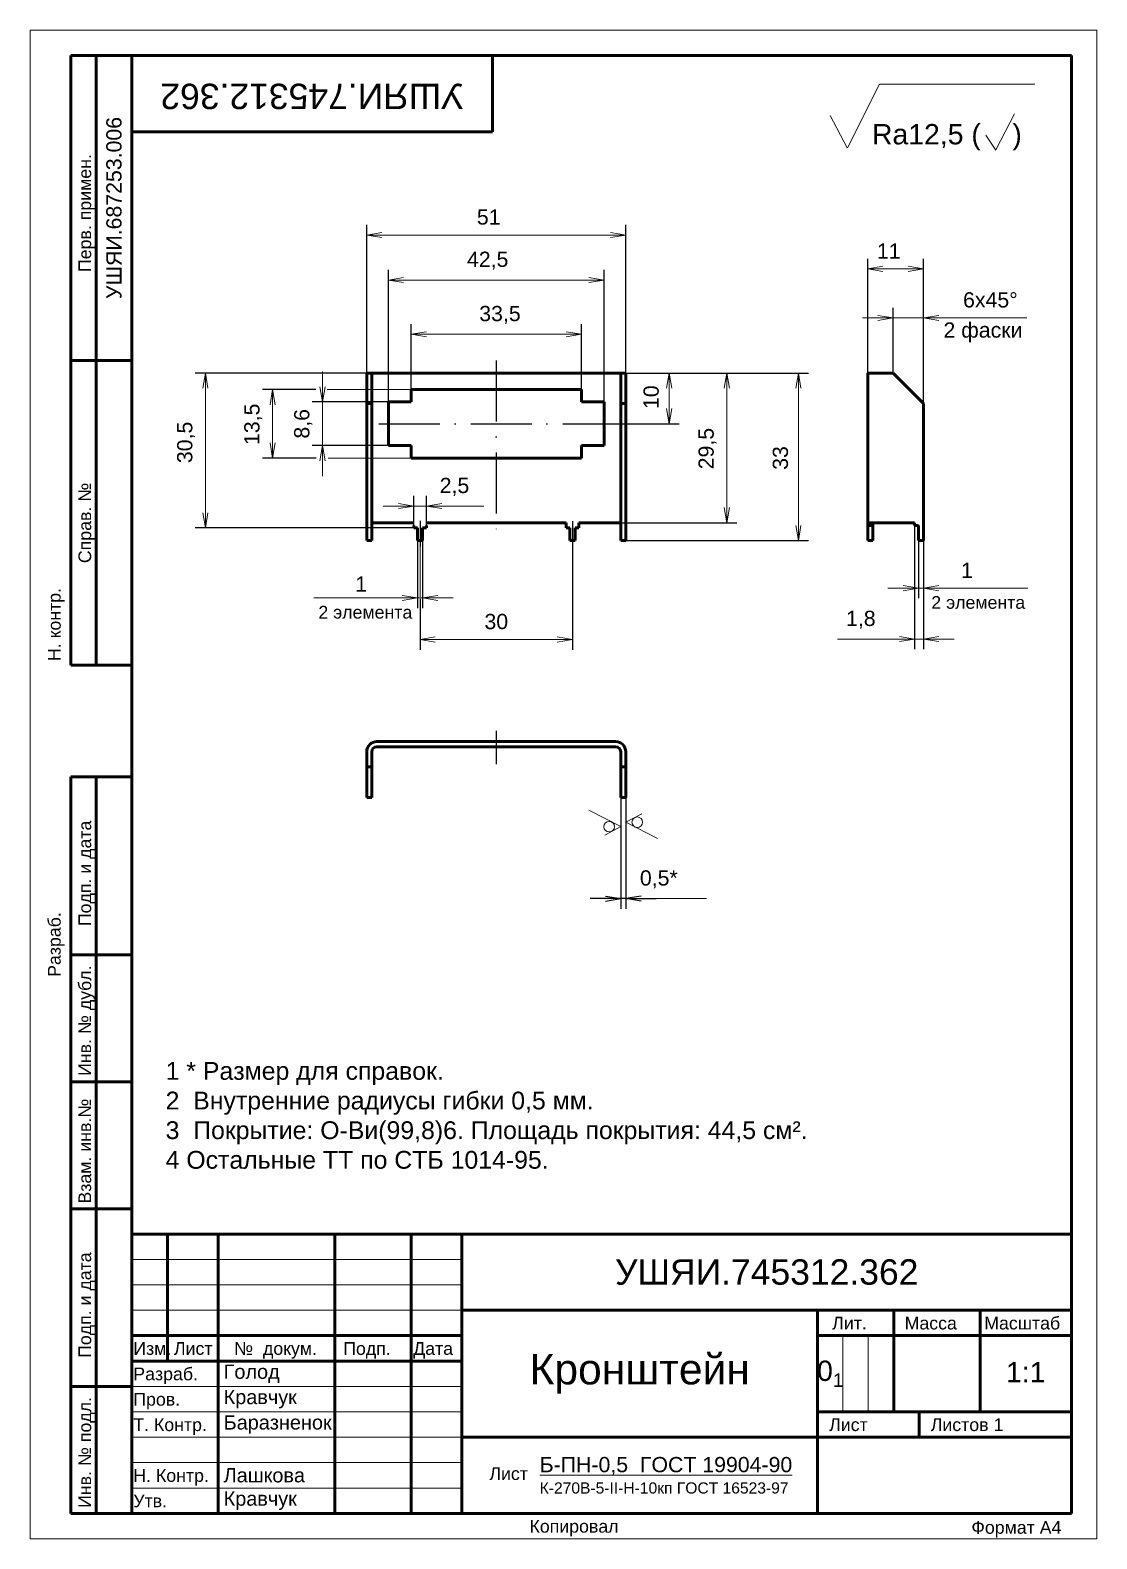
# Model space of a CAD drawing. Header units: millimetres. Extents: x 3219 to 51106, y -14166 to 2695.
# Drawn here: x 7898.5 to 8108.5, y 836.9 to 1133.9 of the extents above; entities that cross this region are included whole.
import ezdxf
from ezdxf.enums import TextEntityAlignment as Align

# ---------------------------------------------------------------- set-up
doc = ezdxf.new("R2010")
doc.units = ezdxf.units.MM
doc.linetypes.add('ACAD_ISO10W100', pattern=[18, 12, -3, 0, -3])
doc.layers.get('0').update_dxf_attribs({"lineweight": 53})
doc.layers.add('FORMAT', color=2, linetype='Continuous')
for name, color, linetype, lineweight in [('Оси', 3, 'ACAD_ISO10W100', 25), ('Размеры', 2, 'Continuous', 18), ('Штриховка', 80, 'Continuous', 20)]:
    doc.layers.add(name, color=color, linetype=linetype, lineweight=lineweight)
doc.styles.add('Arial', font='arial.ttf', dxfattribs={"height": 3})
doc.styles.add('Arialc', font='arial.ttf')
doc.styles.add('arialCYR', font='arial.ttf', dxfattribs={"height": 3})
doc.dimstyles.new('Arial', dxfattribs={"dimscale": 0, "dimtxt": 3, "dimasz": 3, "dimexe": 2, "dimexo": 0, "dimgap": 2, "dimtad": 1, "dimtoh": 1, "dimdec": 1, "dimrnd": 0.1, "dimzin": 9, "dimtxsty": 'Arial', "dimblk": 'OPEN', "dimcen": -3, "dimdle": 1.25, "dimclrd": 256, "dimclre": 256, "dimclrt": 256, "dimadec": 1, "dimazin": 2, "dimtfac": 1, "dimtdec": 1, "dimtmove": 0, "dimatfit": 3, "dimldrblk": 'DOTSMALL', "dimfxl": 2, "dimtvp": 1.5, "dimtolj": 1, "dimtzin": 1, "dimlwd": -1, "dimarcsym": 0})
doc.dimstyles.new('Arial1', dxfattribs={"dimtxt": 3, "dimasz": 3, "dimexe": 2, "dimexo": 0, "dimgap": 2, "dimtad": 2, "dimdec": 1, "dimrnd": 0.1, "dimzin": 9, "dimtxsty": 'Arial', "dimblk": 'OPEN', "dimcen": -3, "dimdle": 1.25, "dimclrd": 256, "dimclre": 256, "dimclrt": 256, "dimadec": 0, "dimazin": 2, "dimtfac": 1, "dimtdec": 1, "dimtmove": 1, "dimatfit": 0, "dimldrblk": 'DOTSMALL', "dimfxl": 2, "dimtvp": 1.5, "dimtolj": 1, "dimtzin": 1, "dimlwd": 25, "dimlwe": 25, "dimarcsym": 0})

# ---------------------------------------------------------------- blocks, each defined once
blk = doc.blocks.new('_Open')
at = {"color": 0, "linetype": 'ByBlock', "lineweight": -2}
for p, q in [((-1, 0.167), (0, 0)), ((-1, -0.167), (0, 0)), ((0, 0), (-1, 0))]:
    blk.add_line(p, q, dxfattribs=at)
blk = doc.blocks.new('*D353')
at = {"layer": 'Defpoints', "color": 0, "transparency": 16777216}
for p in [(8014.79, 982.87), (8015.79, 982.87), (8014.79, 962.95)]:
    blk.add_point(p, dxfattribs=at)
at = {"layer": 'Размеры', "lineweight": 25, "transparency": 16777216}
for p, q in [((8014.79, 982.87), (8014.79, 960.95)), ((8015.79, 982.87), (8015.79, 960.95)), ((8011.79, 962.95), (8008.79, 962.95)), ((8015.79, 962.95), (8014.79, 962.95)), ((8018.79, 962.95), (8021.79, 962.95))]:
    blk.add_line(p, q, dxfattribs=at)
at = {"layer": 'Размеры', "lineweight": 25, "transparency": 16777216, "xscale": 3, "yscale": 3, "zscale": 3}
blk.add_blockref('_Open', (8014.79, 962.95), dxfattribs=at)
at = {"layer": 'Размеры', "lineweight": 25, "transparency": 16777216, "xscale": 3, "yscale": 3, "zscale": 3, "rotation": 180}
blk.add_blockref('_Open', (8015.79, 962.95), dxfattribs=at)
at = {"layer": 'Размеры', "transparency": 16777216, "insert": (8022.29, 966.75), "char_height": 3, "attachment_point": 5, "style": 'Arial'}
blk.add_mtext('\\A1;0,5*', dxfattribs=at)
blk = doc.blocks.new('_DotSmall')
at = {"color": 0, "linetype": 'ByBlock', "const_width": 0.5}
blk.add_lwpolyline([(-0.0625, 0, 1), (0.0625, 0, 1)], format="xyb", close=True, dxfattribs=at)
blk = doc.blocks.new('*D354')
at = {"layer": 'Defpoints', "color": 0, "transparency": 16777216}
for p in [(8007.04, 1074.06), (7973.54, 1063.18), (8007.04, 1063.18)]:
    blk.add_point(p, dxfattribs=at)
at = {"layer": 'Размеры', "lineweight": -2, "transparency": 16777216}
for p, q in [((7973.54, 1063.18), (7973.54, 1076.06)), ((8007.04, 1063.18), (8007.04, 1076.06))]:
    blk.add_line(p, q, dxfattribs=at)
at = {"layer": 'Размеры', "transparency": 16777216}
blk.add_line((7976.54, 1074.06), (8004.04, 1074.06), dxfattribs=at)
at = {"layer": 'Размеры', "transparency": 16777216, "xscale": 3, "yscale": 3, "zscale": 3, "rotation": 180}
blk.add_blockref('_Open', (7973.54, 1074.06), dxfattribs=at)
at = {"layer": 'Размеры', "transparency": 16777216, "xscale": 3, "yscale": 3, "zscale": 3}
blk.add_blockref('_Open', (8007.04, 1074.06), dxfattribs=at)
at = {"layer": 'Размеры', "transparency": 16777216, "insert": (7991.02, 1077.86), "char_height": 3, "attachment_point": 5, "style": 'Arial'}
blk.add_mtext('\\A1;33,5', dxfattribs=at)
blk = doc.blocks.new('*D355')
at = {"layer": 'Defpoints', "color": 0, "transparency": 16777216}
for p in [(8011.54, 1084.74), (7969.04, 1060.73), (8011.54, 1060.73)]:
    blk.add_point(p, dxfattribs=at)
at = {"layer": 'Размеры', "lineweight": -2, "transparency": 16777216}
for p, q in [((7969.04, 1060.73), (7969.04, 1086.74)), ((8011.54, 1060.73), (8011.54, 1086.74))]:
    blk.add_line(p, q, dxfattribs=at)
at = {"layer": 'Размеры', "transparency": 16777216}
blk.add_line((7972.04, 1084.74), (8008.54, 1084.74), dxfattribs=at)
at = {"layer": 'Размеры', "transparency": 16777216, "xscale": 3, "yscale": 3, "zscale": 3, "rotation": 180}
blk.add_blockref('_Open', (7969.04, 1084.74), dxfattribs=at)
at = {"layer": 'Размеры', "transparency": 16777216, "xscale": 3, "yscale": 3, "zscale": 3}
blk.add_blockref('_Open', (8011.54, 1084.74), dxfattribs=at)
at = {"layer": 'Размеры', "transparency": 16777216, "insert": (7988.6, 1088.54), "char_height": 3, "attachment_point": 5, "style": 'Arial'}
blk.add_mtext('\\A1;42,5', dxfattribs=at)
blk = doc.blocks.new('*D356')
at = {"layer": 'Defpoints', "color": 0, "transparency": 16777216}
for p in [(8015.79, 1093.6), (7964.79, 1066.43), (8015.79, 1066.43)]:
    blk.add_point(p, dxfattribs=at)
at = {"layer": 'Размеры', "lineweight": -2, "transparency": 16777216}
for p, q in [((7964.79, 1066.43), (7964.79, 1095.6)), ((8015.79, 1066.43), (8015.79, 1095.6))]:
    blk.add_line(p, q, dxfattribs=at)
at = {"layer": 'Размеры', "transparency": 16777216}
blk.add_line((7967.79, 1093.6), (8012.79, 1093.6), dxfattribs=at)
at = {"layer": 'Размеры', "transparency": 16777216, "xscale": 3, "yscale": 3, "zscale": 3, "rotation": 180}
blk.add_blockref('_Open', (7964.79, 1093.6), dxfattribs=at)
at = {"layer": 'Размеры', "transparency": 16777216, "xscale": 3, "yscale": 3, "zscale": 3}
blk.add_blockref('_Open', (8015.79, 1093.6), dxfattribs=at)
at = {"layer": 'Размеры', "transparency": 16777216, "insert": (7988.8, 1097.13), "char_height": 3, "attachment_point": 5, "style": 'Arial'}
blk.add_mtext('\\A1;51', dxfattribs=at)
blk = doc.blocks.new('*D357')
at = {"layer": 'Defpoints', "color": 0, "transparency": 16777216}
for p in [(8074.41, 1077.27), (8068.41, 1066.43), (8074.41, 1060.43)]:
    blk.add_point(p, dxfattribs=at)
at = {"layer": 'Размеры', "lineweight": -2, "transparency": 16777216}
for p, q in [((8068.41, 1066.43), (8068.41, 1079.27)), ((8074.41, 1060.43), (8074.41, 1079.27))]:
    blk.add_line(p, q, dxfattribs=at)
at = {"layer": 'Размеры', "transparency": 16777216}
for p, q in [((8065.41, 1077.27), (8062.41, 1077.27)), ((8068.41, 1077.27), (8074.41, 1077.27)), ((8077.41, 1077.27), (8094.73, 1077.27))]:
    blk.add_line(p, q, dxfattribs=at)
at = {"layer": 'Размеры', "transparency": 16777216, "xscale": 3, "yscale": 3, "zscale": 3}
blk.add_blockref('_Open', (8068.41, 1077.27), dxfattribs=at)
at = {"layer": 'Размеры', "transparency": 16777216, "xscale": 3, "yscale": 3, "zscale": 3, "rotation": 180}
blk.add_blockref('_Open', (8074.41, 1077.27), dxfattribs=at)
at = {"layer": 'Размеры', "transparency": 16777216, "insert": (8087.57, 1080.81), "char_height": 3, "attachment_point": 5, "style": 'Arial'}
blk.add_mtext('\\A1;6х45%%D', dxfattribs=at)
blk = doc.blocks.new('*D358')
at = {"layer": 'Defpoints', "color": 0, "transparency": 16777216}
for p in [(8063.41, 1086.94), (8063.41, 1066.43), (8074.41, 1060.43)]:
    blk.add_point(p, dxfattribs=at)
at = {"layer": 'Размеры', "lineweight": -2, "transparency": 16777216}
for p, q in [((8063.41, 1066.43), (8063.41, 1088.94)), ((8074.41, 1060.43), (8074.41, 1088.94))]:
    blk.add_line(p, q, dxfattribs=at)
at = {"layer": 'Размеры', "transparency": 16777216}
blk.add_line((8071.41, 1086.94), (8066.41, 1086.94), dxfattribs=at)
at = {"layer": 'Размеры', "transparency": 16777216, "xscale": 3, "yscale": 3, "zscale": 3, "rotation": 180}
blk.add_blockref('_Open', (8063.41, 1086.94), dxfattribs=at)
at = {"layer": 'Размеры', "transparency": 16777216, "xscale": 3, "yscale": 3, "zscale": 3}
blk.add_blockref('_Open', (8074.41, 1086.94), dxfattribs=at)
at = {"layer": 'Размеры', "transparency": 16777216, "insert": (8067.56, 1090.45), "char_height": 3, "attachment_point": 5, "style": 'Arial'}
blk.add_mtext('\\A1;11', dxfattribs=at)
blk = doc.blocks.new('*D359')
at = {"layer": 'Defpoints', "color": 0, "transparency": 16777216}
for p in [(8073.41, 1033.43), (8074.41, 1033.43), (8074.41, 1024.08)]:
    blk.add_point(p, dxfattribs=at)
at = {"layer": 'Размеры', "lineweight": -2, "transparency": 16777216}
for p, q in [((8073.41, 1033.43), (8073.41, 1022.08)), ((8074.41, 1033.43), (8074.41, 1022.08))]:
    blk.add_line(p, q, dxfattribs=at)
at = {"layer": 'Размеры', "transparency": 16777216}
for p, q in [((8070.41, 1024.08), (8067.41, 1024.08)), ((8073.41, 1024.08), (8074.41, 1024.08)), ((8077.41, 1024.08), (8085.51, 1024.08))]:
    blk.add_line(p, q, dxfattribs=at)
at = {"layer": 'Размеры', "transparency": 16777216, "xscale": 3, "yscale": 3, "zscale": 3}
blk.add_blockref('_Open', (8073.41, 1024.08), dxfattribs=at)
at = {"layer": 'Размеры', "transparency": 16777216, "xscale": 3, "yscale": 3, "zscale": 3, "rotation": 180}
blk.add_blockref('_Open', (8074.41, 1024.08), dxfattribs=at)
at = {"layer": 'Размеры', "transparency": 16777216, "insert": (8082.96, 1027.59), "char_height": 3, "attachment_point": 5, "style": 'Arial'}
blk.add_mtext('\\A1;1', dxfattribs=at)
blk = doc.blocks.new('*D360')
at = {"layer": 'Defpoints', "color": 0, "transparency": 16777216}
for p in [(8072.66, 1036.43), (8074.41, 1033.43), (8074.41, 1014.05)]:
    blk.add_point(p, dxfattribs=at)
at = {"layer": 'Размеры', "lineweight": -2, "transparency": 16777216}
for p, q in [((8072.66, 1036.43), (8072.66, 1012.05)), ((8074.41, 1033.43), (8074.41, 1012.05))]:
    blk.add_line(p, q, dxfattribs=at)
at = {"layer": 'Размеры', "transparency": 16777216}
for p, q in [((8069.66, 1014.05), (8057.47, 1014.05)), ((8074.41, 1014.05), (8072.66, 1014.05)), ((8077.41, 1014.05), (8080.41, 1014.05))]:
    blk.add_line(p, q, dxfattribs=at)
at = {"layer": 'Размеры', "transparency": 16777216, "xscale": 3, "yscale": 3, "zscale": 3}
blk.add_blockref('_Open', (8072.66, 1014.05), dxfattribs=at)
at = {"layer": 'Размеры', "transparency": 16777216, "xscale": 3, "yscale": 3, "zscale": 3, "rotation": 180}
blk.add_blockref('_Open', (8074.41, 1014.05), dxfattribs=at)
at = {"layer": 'Размеры', "transparency": 16777216, "insert": (8062.06, 1017.85), "char_height": 3, "attachment_point": 5, "style": 'Arial'}
blk.add_mtext('\\A1;1,8', dxfattribs=at)
blk = doc.blocks.new('*D361')
at = {"layer": 'Defpoints', "color": 0, "transparency": 16777216}
for p in [(8015.79, 1066.43), (8024.33, 1066.43), (8011.54, 1056.43)]:
    blk.add_point(p, dxfattribs=at)
at = {"layer": 'Размеры', "lineweight": -2, "transparency": 16777216}
for p, q in [((8015.79, 1066.43), (8026.33, 1066.43)), ((8011.54, 1056.43), (8026.33, 1056.43))]:
    blk.add_line(p, q, dxfattribs=at)
at = {"layer": 'Размеры', "transparency": 16777216}
blk.add_line((8024.33, 1059.43), (8024.33, 1063.43), dxfattribs=at)
at = {"layer": 'Размеры', "transparency": 16777216, "xscale": 3, "yscale": 3, "zscale": 3}
for p, rotation in [((8024.33, 1066.43), 90), ((8024.33, 1056.43), 270)]:
    blk.add_blockref('_Open', p, dxfattribs=dict(at, rotation=rotation))
at = {"layer": 'Размеры', "transparency": 16777216, "insert": (8020.79, 1061.67), "char_height": 3, "attachment_point": 5, "rotation": 90, "style": 'Arial'}
blk.add_mtext('\\A1;10', dxfattribs=at)
blk = doc.blocks.new('*D362')
at = {"layer": 'Defpoints', "color": 0, "transparency": 16777216}
for p in [(8014.79, 1066.43), (8035.68, 1066.43), (8014.79, 1036.93)]:
    blk.add_point(p, dxfattribs=at)
at = {"layer": 'Размеры', "lineweight": -2, "transparency": 16777216}
for p, q in [((8014.79, 1066.43), (8037.68, 1066.43)), ((8014.79, 1036.93), (8037.68, 1036.93))]:
    blk.add_line(p, q, dxfattribs=at)
at = {"layer": 'Размеры', "transparency": 16777216}
blk.add_line((8035.68, 1039.93), (8035.68, 1063.43), dxfattribs=at)
at = {"layer": 'Размеры', "transparency": 16777216, "xscale": 3, "yscale": 3, "zscale": 3}
for p, rotation in [((8035.68, 1066.43), 90), ((8035.68, 1036.93), 270)]:
    blk.add_blockref('_Open', p, dxfattribs=dict(at, rotation=rotation))
at = {"layer": 'Размеры', "transparency": 16777216, "insert": (8031.88, 1051.55), "char_height": 3, "attachment_point": 5, "rotation": 90, "style": 'Arial'}
blk.add_mtext('\\A1;29,5', dxfattribs=at)
blk = doc.blocks.new('*D363')
at = {"layer": 'Defpoints', "color": 0, "transparency": 16777216}
for p in [(7969.04, 1060.73), (7956.07, 1052.13), (7969.04, 1052.13)]:
    blk.add_point(p, dxfattribs=at)
at = {"layer": 'Размеры', "transparency": 16777216}
for p, q in [((7956.07, 1063.73), (7956.07, 1066.73)), ((7956.07, 1060.73), (7956.07, 1052.13)), ((7956.07, 1049.13), (7956.07, 1046.13))]:
    blk.add_line(p, q, dxfattribs=at)
at = {"layer": 'Размеры', "lineweight": -2, "transparency": 16777216}
for p, q in [((7969.04, 1060.73), (7954.07, 1060.73)), ((7969.04, 1052.13), (7954.07, 1052.13))]:
    blk.add_line(p, q, dxfattribs=at)
at = {"layer": 'Размеры', "transparency": 16777216, "xscale": 3, "yscale": 3, "zscale": 3}
for p, rotation in [((7956.07, 1060.73), 270), ((7956.07, 1052.13), 90)]:
    blk.add_blockref('_Open', p, dxfattribs=dict(at, rotation=rotation))
at = {"layer": 'Размеры', "transparency": 16777216, "insert": (7952.27, 1056.43), "char_height": 3, "attachment_point": 5, "rotation": 90, "style": 'Arial'}
blk.add_mtext('\\A1;8,6', dxfattribs=at)
blk = doc.blocks.new('*D364')
at = {"layer": 'Defpoints', "color": 0, "transparency": 16777216}
for p in [(7954.75, 1063.18), (7946.25, 1049.68), (7954.81, 1049.68)]:
    blk.add_point(p, dxfattribs=at)
at = {"layer": 'Размеры', "lineweight": -2, "transparency": 16777216}
for p, q in [((7954.75, 1063.18), (7944.25, 1063.18)), ((7954.81, 1049.68), (7944.25, 1049.68))]:
    blk.add_line(p, q, dxfattribs=at)
at = {"layer": 'Размеры', "transparency": 16777216}
blk.add_line((7946.25, 1060.18), (7946.25, 1052.68), dxfattribs=at)
at = {"layer": 'Размеры', "transparency": 16777216, "xscale": 3, "yscale": 3, "zscale": 3}
for p, rotation in [((7946.25, 1063.18), 90), ((7946.25, 1049.68), 270)]:
    blk.add_blockref('_Open', p, dxfattribs=dict(at, rotation=rotation))
at = {"layer": 'Размеры', "transparency": 16777216, "insert": (7942.45, 1056.33), "char_height": 3, "attachment_point": 5, "rotation": 90, "style": 'Arial'}
blk.add_mtext('\\A1;13,5', dxfattribs=at)
blk = doc.blocks.new('*D365')
at = {"layer": 'Defpoints', "color": 0, "transparency": 16777216}
for p in [(7964.79, 1066.43), (7933.03, 1035.93), (7974.04, 1035.93)]:
    blk.add_point(p, dxfattribs=at)
at = {"layer": 'Размеры', "lineweight": -2, "transparency": 16777216}
for p, q in [((7964.79, 1066.43), (7931.03, 1066.43)), ((7974.04, 1035.93), (7931.03, 1035.93))]:
    blk.add_line(p, q, dxfattribs=at)
at = {"layer": 'Размеры', "transparency": 16777216}
blk.add_line((7933.03, 1063.43), (7933.03, 1038.93), dxfattribs=at)
at = {"layer": 'Размеры', "transparency": 16777216, "xscale": 3, "yscale": 3, "zscale": 3}
for p, rotation in [((7933.03, 1066.43), 90), ((7933.03, 1035.93), 270)]:
    blk.add_blockref('_Open', p, dxfattribs=dict(at, rotation=rotation))
at = {"layer": 'Размеры', "transparency": 16777216, "insert": (7929.23, 1052.77), "char_height": 3, "attachment_point": 5, "rotation": 90, "style": 'Arial'}
blk.add_mtext('\\A1;30,5', dxfattribs=at)
blk = doc.blocks.new('*D366')
at = {"layer": 'Defpoints', "color": 0, "transparency": 16777216}
for p in [(8015.79, 1066.43), (8015.79, 1033.43), (8049.78, 1033.43)]:
    blk.add_point(p, dxfattribs=at)
at = {"layer": 'Размеры', "lineweight": -2, "transparency": 16777216}
for p, q in [((8015.79, 1066.43), (8051.78, 1066.43)), ((8015.79, 1033.43), (8051.78, 1033.43))]:
    blk.add_line(p, q, dxfattribs=at)
at = {"layer": 'Размеры', "transparency": 16777216}
blk.add_line((8049.78, 1063.43), (8049.78, 1036.43), dxfattribs=at)
at = {"layer": 'Размеры', "transparency": 16777216, "xscale": 3, "yscale": 3, "zscale": 3}
for p, rotation in [((8049.78, 1066.43), 90), ((8049.78, 1033.43), 270)]:
    blk.add_blockref('_Open', p, dxfattribs=dict(at, rotation=rotation))
at = {"layer": 'Размеры', "transparency": 16777216, "insert": (8046.24, 1049.7), "char_height": 3, "attachment_point": 5, "rotation": 90, "style": 'Arial'}
blk.add_mtext('\\A1;33', dxfattribs=at)
blk = doc.blocks.new('*D367')
at = {"layer": 'Defpoints', "color": 0, "transparency": 16777216}
for p in [(7974.79, 1033.43), (7975.79, 1033.43), (7975.79, 1022.16)]:
    blk.add_point(p, dxfattribs=at)
at = {"layer": 'Размеры', "lineweight": -2, "transparency": 16777216}
for p, q in [((7974.79, 1033.43), (7974.79, 1020.16)), ((7975.79, 1033.43), (7975.79, 1020.16))]:
    blk.add_line(p, q, dxfattribs=at)
at = {"layer": 'Размеры', "transparency": 16777216}
for p, q in [((7971.79, 1022.16), (7968.79, 1022.16)), ((7974.79, 1022.16), (7975.79, 1022.16)), ((7978.79, 1022.16), (7981.79, 1022.16))]:
    blk.add_line(p, q, dxfattribs=at)
at = {"layer": 'Размеры', "transparency": 16777216, "xscale": 3, "yscale": 3, "zscale": 3}
blk.add_blockref('_Open', (7974.79, 1022.16), dxfattribs=at)
at = {"layer": 'Размеры', "transparency": 16777216, "xscale": 3, "yscale": 3, "zscale": 3, "rotation": 180}
blk.add_blockref('_Open', (7975.79, 1022.16), dxfattribs=at)
at = {"layer": 'Размеры', "transparency": 16777216, "insert": (7963.68, 1024.89), "char_height": 3, "attachment_point": 5, "style": 'Arial'}
blk.add_mtext('\\A1;1', dxfattribs=at)
blk = doc.blocks.new('*D368')
at = {"layer": 'Defpoints', "color": 0, "transparency": 16777216}
for p in [(7976.54, 1040.24), (7974.04, 1036.43), (7976.54, 1036.43)]:
    blk.add_point(p, dxfattribs=at)
at = {"layer": 'Размеры', "transparency": 16777216}
for p, q in [((7971.04, 1040.24), (7968.04, 1040.24)), ((7974.04, 1040.24), (7976.54, 1040.24)), ((7979.54, 1040.24), (7982.54, 1040.24))]:
    blk.add_line(p, q, dxfattribs=at)
at = {"layer": 'Размеры', "lineweight": -2, "transparency": 16777216}
for p, q in [((7974.04, 1036.43), (7974.04, 1042.24)), ((7976.54, 1036.43), (7976.54, 1042.24))]:
    blk.add_line(p, q, dxfattribs=at)
at = {"layer": 'Размеры', "transparency": 16777216, "xscale": 3, "yscale": 3, "zscale": 3}
blk.add_blockref('_Open', (7974.04, 1040.24), dxfattribs=at)
at = {"layer": 'Размеры', "transparency": 16777216, "xscale": 3, "yscale": 3, "zscale": 3, "rotation": 180}
blk.add_blockref('_Open', (7976.54, 1040.24), dxfattribs=at)
at = {"layer": 'Размеры', "transparency": 16777216, "insert": (7982.06, 1044.02), "char_height": 3, "attachment_point": 5, "style": 'Arial'}
blk.add_mtext('\\A1;2,5', dxfattribs=at)
blk = doc.blocks.new('*D369')
at = {"layer": 'Defpoints', "color": 0, "transparency": 16777216}
for p in [(8005.29, 1033.43), (7975.29, 1021.95), (8005.29, 1013.96)]:
    blk.add_point(p, dxfattribs=at)
at = {"layer": 'Размеры', "lineweight": -2, "transparency": 16777216}
for p, q in [((8005.29, 1033.43), (8005.29, 1011.96)), ((7975.29, 1021.95), (7975.29, 1011.96))]:
    blk.add_line(p, q, dxfattribs=at)
at = {"layer": 'Размеры', "transparency": 16777216}
blk.add_line((7978.29, 1013.96), (8002.29, 1013.96), dxfattribs=at)
at = {"layer": 'Размеры', "transparency": 16777216, "xscale": 3, "yscale": 3, "zscale": 3, "rotation": 180}
blk.add_blockref('_Open', (7975.29, 1013.96), dxfattribs=at)
at = {"layer": 'Размеры', "transparency": 16777216, "xscale": 3, "yscale": 3, "zscale": 3}
blk.add_blockref('_Open', (8005.29, 1013.96), dxfattribs=at)
at = {"layer": 'Размеры', "transparency": 16777216, "insert": (7990.29, 1017.49), "char_height": 3, "attachment_point": 5, "style": 'Arial'}
blk.add_mtext('\\A1;30', dxfattribs=at)

msp = doc.modelspace()

# ---------------------------------------------------------------- linework, layer by layer
for p, q in [((7906.53, 1008.92), (7906.53, 1128.92)), ((7906.53, 1128.92), (7918.53, 1128.92)), ((7906.53, 1128.92), (7918.53, 1128.92)), ((7911.53, 1008.92), (7911.53, 1128.92)), ((7918.53, 1128.92), (8103.53, 1128.92)), ((7918.53, 1128.92), (8103.53, 1128.92)), ((7918.53, 841.92), (7918.53, 1128.92)), ((8103.53, 1128.92), (8103.53, 841.92)), ((7918.53, 1068.92), (7906.53, 1068.92)), ((7964.79, 1066.43), (7964.79, 1033.43)), ((7964.79, 1066.43), (8015.79, 1066.43)), ((7965.79, 1066.43), (7965.79, 1033.43)), ((8014.79, 1066.43), (8014.79, 1033.43)), ((8015.79, 1066.43), (8015.79, 1033.43)), ((8063.41, 1066.43), (8063.41, 1033.43)), ((8063.41, 1066.43), (8068.41, 1066.43)), ((8068.41, 1066.43), (8074.41, 1060.43)), ((7965.79, 1060.43), (7964.79, 1060.43)), ((7969.04, 1060.73), (7969.04, 1052.13)), ((7969.04, 1060.73), (7973.54, 1060.73)), ((7973.54, 1063.18), (7973.54, 1060.73)), ((7973.54, 1063.18), (8007.04, 1063.18)), ((8007.04, 1063.18), (8007.04, 1060.73)), ((8007.04, 1060.73), (8011.54, 1060.73)), ((8011.54, 1060.73), (8011.54, 1052.13)), ((8015.79, 1060.43), (8014.79, 1060.43)), ((8074.41, 1060.43), (8074.41, 1033.43)), ((7969.04, 1052.13), (7973.54, 1052.13)), ((7973.54, 1052.13), (7973.54, 1049.68)), ((8007.04, 1052.13), (8007.04, 1049.68)), ((8007.04, 1052.13), (8011.54, 1052.13)), ((7973.54, 1049.68), (8007.04, 1049.68)), ((7965.79, 1036.93), (7974.04, 1036.93)), ((7976.54, 1036.93), (8004.04, 1036.93)), ((8004.04, 1035.93), (8004.04, 1036.93)), ((8006.54, 1036.93), (8014.79, 1036.93)), ((8006.54, 1035.93), (8006.54, 1036.93)), ((8063.41, 1036.93), (8072.66, 1036.93)), ((8064.41, 1036.93), (8064.41, 1033.43)), ((8072.66, 1036.43), (8072.66, 1036.93)), ((7974.04, 1035.93), (7974.04, 1036.43)), ((7974.04, 1035.93), (7974.79, 1035.93)), ((7974.79, 1033.43), (7974.79, 1035.93)), ((7975.79, 1033.43), (7975.79, 1035.93)), ((7975.79, 1035.93), (7976.54, 1035.93)), ((7976.54, 1035.93), (7976.54, 1036.43)), ((8004.04, 1035.93), (8004.79, 1035.93)), ((8004.79, 1033.43), (8004.79, 1035.93)), ((8005.79, 1033.43), (8005.79, 1035.93)), ((8005.79, 1035.93), (8006.54, 1035.93)), ((8063.41, 1036.43), (8064.41, 1036.43)), ((8072.66, 1036.43), (8073.41, 1036.43)), ((8073.41, 1033.43), (8073.41, 1036.43)), ((7964.79, 1033.43), (7965.79, 1033.43)), ((7975.79, 1033.43), (7974.79, 1033.43)), ((8005.79, 1033.43), (8004.79, 1033.43)), ((8014.79, 1033.43), (8015.79, 1033.43)), ((8063.41, 1033.43), (8064.41, 1033.43)), ((8074.41, 1033.43), (8073.41, 1033.43)), ((7918.53, 1008.92), (7906.53, 1008.92)), ((8013.79, 993.87), (7966.79, 993.87)), ((8013.79, 992.87), (7966.79, 992.87)), ((7964.79, 991.87), (7964.79, 982.87)), ((7965.79, 991.87), (7965.79, 982.87)), ((8014.79, 991.87), (8014.79, 982.87)), ((8015.79, 991.87), (8015.79, 982.87)), ((7906.53, 986.92), (7906.53, 841.92)), ((7918.53, 986.92), (7906.53, 986.92)), ((7911.53, 841.92), (7911.53, 986.92)), ((7965.79, 988.87), (7964.79, 988.87)), ((8015.79, 988.87), (8014.79, 988.87)), ((7965.79, 982.87), (7964.79, 982.87)), ((8015.79, 982.87), (8014.79, 982.87)), ((7918.53, 951.92), (7906.53, 951.92)), ((7918.53, 926.92), (7906.53, 926.92)), ((7918.53, 901.92), (7906.53, 901.92)), ((8103.53, 896.92), (7918.53, 896.92)), ((7925.53, 896.92), (7925.53, 871.92)), ((7935.53, 896.92), (7935.53, 841.92)), ((7958.53, 896.92), (7958.53, 841.92)), ((7973.53, 896.92), (7973.53, 841.92)), ((7983.53, 896.92), (7983.53, 841.92)), ((8103.53, 881.92), (7983.53, 881.92)), ((8053.53, 881.92), (8053.53, 841.92)), ((8068.53, 881.92), (8068.53, 861.92)), ((8085.53, 881.92), (8085.53, 861.92)), ((7983.53, 876.92), (7918.53, 876.92)), ((8103.53, 876.92), (8053.53, 876.92)), ((7983.53, 871.92), (7918.53, 871.92)), ((7918.53, 866.92), (7906.53, 866.92)), ((8103.53, 861.92), (8053.53, 861.92)), ((8073.53, 861.92), (8073.53, 856.92)), ((8103.53, 856.92), (7983.53, 856.92)), ((7906.53, 841.92), (8103.53, 841.92)), ((8103.53, 841.92), (7918.53, 841.92))]:
    msp.add_line(p, q)
for points in [[(7906.53, 1128.92), (7906.53, 1008.92)], [(7911.53, 1128.92), (7911.53, 1008.92)], [(7918.53, 1128.92), (7918.53, 841.92)], [(7989.53, 1128.92), (7989.53, 1127.92), (7989.53, 1113.92)], [(7989.53, 1113.92), (7919.53, 1113.92), (7918.53, 1113.92)], [(7918.53, 1068.92), (7906.53, 1068.92)], [(7918.53, 1008.92), (7906.53, 1008.92)], [(7906.53, 841.92), (7906.53, 981.92), (7906.53, 986.92)], [(7906.53, 841.92), (7906.53, 981.92), (7906.53, 986.92)], [(7906.53, 841.92), (7906.53, 981.92), (7906.53, 986.92)], [(7918.53, 986.92), (7906.53, 986.92)], [(7918.53, 986.92), (7906.53, 986.92)], [(7918.53, 986.92), (7906.53, 986.92)], [(7911.53, 841.92), (7911.53, 981.92), (7911.53, 986.92)], [(7911.53, 841.92), (7911.53, 981.92), (7911.53, 986.92)], [(7911.53, 841.92), (7911.53, 981.92), (7911.53, 986.92)], [(7918.53, 951.92), (7906.53, 951.92)], [(7918.53, 951.92), (7906.53, 951.92)], [(7918.53, 951.92), (7906.53, 951.92)], [(7918.53, 926.92), (7906.53, 926.92)], [(7918.53, 926.92), (7906.53, 926.92)], [(7918.53, 926.92), (7906.53, 926.92)], [(7918.53, 901.92), (7906.53, 901.92)], [(7918.53, 901.92), (7906.53, 901.92)], [(7918.53, 901.92), (7906.53, 901.92)], [(7918.53, 866.92), (7906.53, 866.92)], [(7918.53, 866.92), (7906.53, 866.92)], [(7918.53, 866.92), (7906.53, 866.92)]]:
    msp.add_lwpolyline(points)
for centre, radius, start, end in [((7966.79, 991.87), 2, 90, 180), ((7966.79, 991.87), 1, 90, 180), ((8013.79, 991.87), 2, 0, 90), ((8013.79, 991.87), 1, 0, 90)]:
    msp.add_arc(centre, radius, start, end)
at = {"layer": 'FORMAT'}
msp.add_line((8103.53, 841.92), (7918.53, 841.92), dxfattribs=at)
at = {"layer": 'Оси'}
for p, q in [((7990.29, 1068.87), (7990.29, 1033.43)), ((7967.17, 1056.43), (8012.71, 1056.43)), ((7975.29, 1037.35), (7975.29, 1032.26)), ((8005.29, 1037.25), (8005.29, 1032.5)), ((7990.29, 995.96), (7990.29, 989.42))]:
    msp.add_line(p, q, dxfattribs=at)
at = {"layer": 'Размеры'}
for p, q in [((7898.53, 836.92), (7898.53, 1133.92)), ((7898.53, 1133.92), (8108.53, 1133.92)), ((7898.53, 836.92), (7898.53, 1133.92)), ((7898.53, 836.92), (7898.53, 1133.92)), ((8108.53, 836.92), (8108.53, 1133.92)), ((8059.42, 1110.79), (8065.73, 1123.29)), ((8065.73, 1123.29), (8096.34, 1123.28)), ((8056, 1117.1), (8059.37, 1110.79)), ((8088.63, 1110.36), (8092.29, 1117.43)), ((8088.63, 1110.28), (8086.64, 1113.27)), ((7973.54, 1063.18), (7957.02, 1063.18)), ((7973.54, 1049.68), (7957.2, 1049.68)), ((7976.54, 1040.24), (7987.81, 1040.24)), ((7975.29, 1032.26), (7975.29, 1022.37)), ((7974.79, 1022.16), (7954.34, 1022.16)), ((8074.41, 1024.08), (8094.97, 1024.08)), ((8014.79, 977.13), (8008.53, 980.34)), ((8011.63, 975.45), (8014.79, 977.13)), ((8018.95, 979.67), (8015.79, 977.99)), ((8015.79, 977.99), (8022.04, 974.78)), ((8015.79, 962.95), (8031.7, 962.95)), ((8016.29, 962.95), (8021.77, 962.95)), ((7983.53, 891.92), (7918.53, 891.92)), ((7983.53, 886.92), (7918.53, 886.92)), ((7983.53, 881.92), (7918.53, 881.92)), ((8058.53, 876.92), (8058.53, 861.92)), ((8063.53, 876.92), (8063.53, 861.92)), ((7983.53, 866.92), (7918.53, 866.92)), ((7983.53, 861.92), (7918.53, 861.92)), ((7983.53, 856.92), (7918.53, 856.92)), ((7983.53, 851.92), (7918.53, 851.92)), ((7983.53, 846.92), (7918.53, 846.92)), ((7898.53, 836.92), (8108.53, 836.92))]:
    msp.add_line(p, q, dxfattribs=at)
for centre in [(8012.52, 977.12), (8018.05, 978)]:
    msp.add_circle(centre, 1.04, dxfattribs=at)

# ---------------------------------------------------------------- texts
at = {"layer": 'Размеры', "style": 'Arial'}
for s, height, p in [('Ra12,5 (    )', 4, (8064.26, 1111.44)), ('Изм.', 2.5, (7918.83, 873.14)), ('Лист', 2.5, (7926.83, 873.14)), ('Дата', 2.5, (7973.93, 873.14)), ('Разраб.', 2.5, (7918.83, 868.14)), ('Пров.', 2.5, (7918.83, 863.14)), ('Т. Контр.', 2.5, (7918.83, 858.14)), ('Лист ', 2.5, (8055.83, 858.14)), ('Листов 1', 2.5, (8075.83, 858.14)), ('Н. Контр.', 2.5, (7918.83, 848.14)), ('Утв.', 2.5, (7918.83, 843.14))]:
    msp.add_text(s, height=height, dxfattribs=at).set_placement(p)
at = {"layer": 'Размеры', "style": 'Arialc'}
for s, p in [('Перв. примен.', (7910.53, 1097.92)), ('Справ. №', (7910.53, 1036.92)), ('Н. контр.', (7904.53, 1016.92)), ('Подп. и дата', (7910.53, 967.92)), ('Разраб.', (7904.53, 953.92)), ('Инв. № дубл.', (7910.53, 938.92)), ('Подп. и дата', (7910.53, 882.92)), ('Инв. № подл.', (7910.53, 853.92))]:
    msp.add_text(s, height=2.5, rotation=90, dxfattribs=at).set_placement(p, align=Align.CENTER)
msp.add_text('Взам. инв.№', height=2.5, rotation=90, dxfattribs=at).set_placement((7910.53, 902.92))
at = {"layer": 'Размеры', "style": 'Arial'}
for s, p in [('Лит.', (8059.83, 878.14)), ('Масса', (8075.83, 878.14)), ('Масштаб', (8093.83, 878.14)), ('№  докум.', (7946.83, 873.14)), ('Подп.', (7964.83, 873.14))]:
    msp.add_text(s, height=2.5, dxfattribs=at).set_placement(p, align=Align.CENTER)
at = {"layer": 'Размеры', "insert": (7954.03, 1120.92), "char_height": 5, "width": 71, "attachment_point": 5, "rotation": 180}
msp.add_mtext('{\\fArial|b0|i0|c204|p34;УШЯИ.745312.362}', dxfattribs=at)
at = {"layer": 'Размеры', "insert": (7915.03, 1098.92), "char_height": 3, "width": 60, "attachment_point": 5, "rotation": 90, "style": 'Arialc'}
msp.add_mtext('УШЯИ.687253.006', dxfattribs=at)
at = {"layer": 'Размеры'}
for s, insert, char_height, width, attachment_point, style in [('2 фаски', (8086.11, 1074.44), 3, 17.4059, 5, 'Arialc'), ('2 элемента', (8085.18, 1021.25), 2.5, 21.54, 5, 'Arialc'), ('2 элемента', (7964.51, 1019.32), 2.5, 20.559, 5, 'Arialc'), ('1 * Размер для справок.\\P2  Внутренние радиусы гибки 0,5 мм.\\P3  Покрытие: О-Ви(99,8)6. Площадь покрытия: 44,5 см².\\P4 Остальные ТТ по СТБ 1014-95. ', (7925.19, 930.79), 3.5, 173.2032, 1, 'Arialc'), ('УШЯИ.745312.362', (8043.53, 889.42), 5, 120, 5, 'arialCYR'), ('Кронштейн', (8018.53, 869.42), 6, 70, 5, 'arialCYR'), (' Голод', (7935.53, 869.42), 2.8, 23, 4, 'Arialc'), ('\\A1;0{\\H0.66x;\\S^ 1;} ', (8056.03, 869.42), 4, 5, 5, 'Arialc'), ('1:1', (8094.53, 869.74), 4, 18, 5, 'Arial'), (' Кравчук', (7935.53, 864.42), 2.8, 23, 4, 'Arialc'), (' Баразненок', (7935.53, 859.42), 2.8, 23, 4, 'Arialc'), ('{\\LБ-ПН-0,5  ГОСТ 19904-90\\P\\H0.7333x;\\lК-270В-5-II-Н-10кп ГОСТ 16523-97}', (7998.84, 849.42), 3, 54.6828, 4, 'arialCYR'), (' Лашкова', (7935.53, 849.42), 2.8, 23, 4, 'Arialc'), ('Лист', (7988.93, 851.01), 2.5, 63.8, 1, 'arialCYR'), (' Кравчук', (7935.53, 844.42), 2.8, 23, 4, 'Arialc')]:
    msp.add_mtext(s, dxfattribs=dict(at, insert=insert, char_height=char_height, width=width, attachment_point=attachment_point, style=style))
at = {"layer": 'Штриховка', "style": 'Arial'}
for s, p in [('Копировал', (7996.83, 838.14)), ('Формат А4', (8083.83, 837.92))]:
    msp.add_text(s, height=2.5, dxfattribs=at).set_placement(p)

# ---------------------------------------------------------------- dimensions: what is measured, and where the dimension line sits
at = {"layer": 'Размеры'}
for base, p1, p2, override, picture, middle in [((8015.79, 1093.6), (7964.79, 1066.43), (8015.79, 1066.43), {"dimscale": 1}, '*D356', (7988.8, 1093.6)), ((8011.54, 1084.74), (7969.04, 1060.73), (8011.54, 1060.73), {"dimscale": 1}, '*D355', (7988.6, 1084.74)), ((8063.41, 1086.94), (8074.41, 1060.43), (8063.41, 1066.43), {"dimscale": 1}, '*D358', (8067.56, 1086.94)), ((8007.04, 1074.06), (7973.54, 1063.18), (8007.04, 1063.18), {"dimscale": 1}, '*D354', (7991.02, 1074.06)), ((7976.54, 1040.24), (7974.04, 1036.43), (7976.54, 1036.43), {"dimscale": 1, "dimtmove": 2}, '*D368', (7982.06, 1044.02)), ((8074.40663125, 1014.04697637), (8072.65663125, 1036.42775576), (8074.40663125, 1033.42775576), {"dimscale": 1}, '*D360', (8062.0638618, 1014.04697637)), ((7975.79, 1022.16), (7974.79, 1033.43), (7975.79, 1033.43), {"dimscale": 1, "dimtmove": 2}, '*D367', (7963.68, 1024.89)), ((8005.29, 1013.96), (7975.29, 1021.95), (8005.29, 1033.43), {"dimscale": 1}, '*D369', (7990.29, 1013.96)), ((8074.41, 1024.08), (8073.41, 1033.43), (8074.41, 1033.43), {"dimscale": 1}, '*D359', (8082.96, 1024.08))]:
    dim = msp.add_linear_dim(base=base, p1=p1, p2=p2, dimstyle='Arial', override=override, dxfattribs=at)
    dim.commit()
    dim.dimension.update_dxf_attribs({"geometry": picture, "text_midpoint": middle, "dimtype": 160})
dim = msp.add_linear_dim(base=(8074.41, 1077.27), p1=(8068.41, 1066.43), p2=(8074.41, 1060.43), text='<>х45%%D', dimstyle='Arial', override={"dimscale": 1}, dxfattribs=at)
dim.commit()
dim.dimension.update_dxf_attribs({"geometry": '*D357', "text_midpoint": (8087.57, 1080.81)})
for base, p1, p2, picture, middle in [((7933.03, 1035.93), (7964.79, 1066.43), (7974.04, 1035.93), '*D365', (7933.03, 1052.77)), ((7956.07, 1052.13), (7969.04, 1060.73), (7969.04, 1052.13), '*D363', (7956.07, 1056.43)), ((8024.33, 1066.43), (8011.54, 1056.43), (8015.79, 1066.43), '*D361', (8024.33, 1061.67)), ((8035.68, 1066.43), (8014.79, 1036.93), (8014.79, 1066.43), '*D362', (8035.68, 1051.55)), ((8049.78, 1033.43), (8015.79, 1066.43), (8015.79, 1033.43), '*D366', (8049.78, 1049.7)), ((7946.25, 1049.68), (7954.75, 1063.18), (7954.81, 1049.68), '*D364', (7946.25, 1056.33))]:
    dim = msp.add_linear_dim(base=base, p1=p1, p2=p2, angle=90, dimstyle='Arial', override={"dimscale": 1}, dxfattribs=at)
    dim.commit()
    dim.dimension.update_dxf_attribs({"geometry": picture, "text_midpoint": middle, "dimtype": 160})
dim = msp.add_linear_dim(base=(8014.79, 962.95), p1=(8015.79, 982.87), p2=(8014.79, 982.87), text='0,5*', dimstyle='Arial1', dxfattribs=at)
dim.commit()
dim.dimension.update_dxf_attribs({"geometry": '*D353', "text_midpoint": (8022.29, 962.95), "dimtype": 160})

doc.saveas('drawing.dxf')
